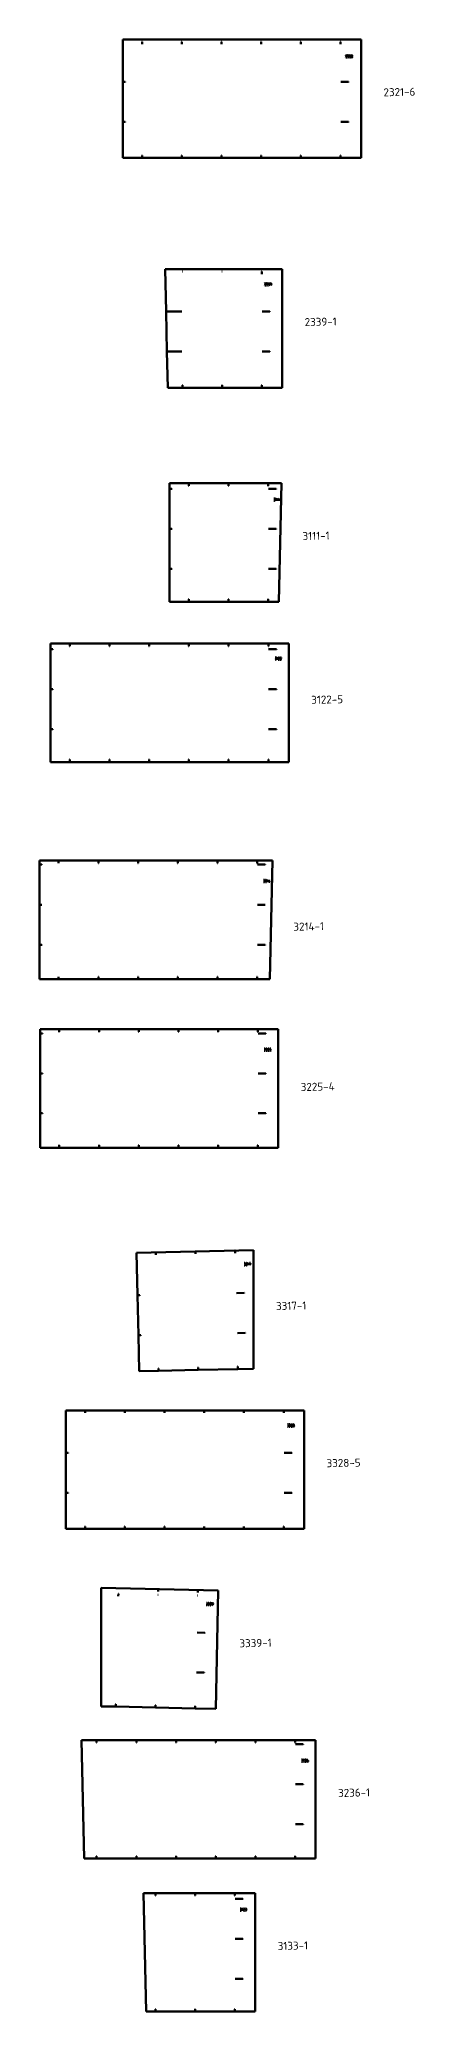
# Model space of a CAD drawing. Header units: millimetres. Extents: x 455 to 11194, y -36532 to 11320.
# Drawn here: x 455 to 5148, y -36532 to -11890 of the extents above; entities that cross this region are included whole.
import ezdxf

# ---------------------------------------------------------------- set-up
doc = ezdxf.new("R2010")
doc.units = ezdxf.units.MM
doc.layers.add('Видимый контур (ISO)', color=7, linetype='Continuous', lineweight=50)
doc.layers.add('Обозначение (ISO)', color=7, linetype='Continuous', lineweight=25)
doc.styles.add('Стиль текста72', font='isocpeur.ttf')

msp = doc.modelspace()

# ---------------------------------------------------------------- linework, layer by layer
at = {"layer": 'Видимый контур (ISO)'}
for p, q in [((1498, -11890), (4478, -11890)), ((1498, -12419), (1498, -11890)), ((4478, -11890), (4478, -13370)), ((1498, -12919), (1498, -12419)), ((1498, -13370), (1498, -12919)), ((4478, -13370), (1498, -13370)), ((2027, -14761), (3492, -14761)), ((2039, -15291), (2027, -14761)), ((3492, -14761), (3492, -16241)), ((2051, -15791), (2039, -15291)), ((2061, -16241), (2051, -15791)), ((3492, -16241), (2061, -16241)), ((2084, -17435), (2324, -17435)), ((2084, -17506), (2084, -17435)), ((2324, -17435), (2821, -17435)), ((2821, -17435), (3318, -17435)), ((3318, -17435), (3482, -17435)), ((3482, -17435), (3448, -18915)), ((2084, -18006), (2084, -17506)), ((2084, -18506), (2084, -18006)), ((2084, -18915), (2084, -18506)), ((2324, -18915), (2084, -18915)), ((2821, -18915), (2324, -18915)), ((3318, -18915), (2821, -18915)), ((3448, -18915), (3318, -18915)), ((594, -19510), (594, -19439)), ((594, -19439), (835, -19439)), ((835, -19439), (1332, -19439)), ((1332, -19439), (1829, -19439)), ((1829, -19439), (2325, -19439)), ((2325, -19439), (2822, -19439)), ((2822, -19439), (3319, -19439)), ((3319, -19439), (3574, -19439)), ((3574, -19439), (3574, -20919)), ((594, -20010), (594, -19510)), ((594, -20509), (594, -20010)), ((594, -20919), (594, -20509)), ((835, -20919), (594, -20919)), ((1332, -20919), (835, -20919)), ((1829, -20919), (1332, -20919)), ((2325, -20919), (1829, -20919)), ((2822, -20919), (2325, -20919)), ((3319, -20919), (2822, -20919)), ((3574, -20919), (3319, -20919)), ((455, -22151), (696, -22151)), ((455, -22201), (455, -22151)), ((696, -22151), (1193, -22151)), ((1193, -22151), (1690, -22151)), ((1690, -22151), (2186, -22151)), ((2186, -22151), (2683, -22151)), ((2683, -22151), (3180, -22151)), ((3180, -22151), (3372, -22151)), ((3372, -22151), (3339, -23631)), ((455, -22701), (455, -22201)), ((455, -23201), (455, -22701)), ((455, -23631), (455, -23201)), ((696, -23631), (455, -23631)), ((1193, -23631), (696, -23631)), ((1690, -23631), (1193, -23631)), ((2186, -23631), (1690, -23631)), ((2683, -23631), (2186, -23631)), ((3180, -23631), (2683, -23631)), ((3339, -23631), (3180, -23631)), ((463, -24309), (463, -24258)), ((463, -24258), (704, -24258)), ((463, -24809), (463, -24309)), ((704, -24258), (1201, -24258)), ((1201, -24258), (1697, -24258)), ((1697, -24258), (2194, -24258)), ((2194, -24258), (2691, -24258)), ((2691, -24258), (3187, -24258)), ((3187, -24258), (3443, -24258)), ((3443, -24258), (3443, -25738)), ((463, -25308), (463, -24809)), ((463, -25738), (463, -25308)), ((704, -25738), (463, -25738)), ((1201, -25738), (704, -25738)), ((1697, -25738), (1201, -25738)), ((2194, -25738), (1697, -25738)), ((2691, -25738), (2194, -25738)), ((3187, -25738), (2691, -25738)), ((3443, -25738), (3187, -25738)), ((1670, -27052), (3135, -27018)), ((1682, -27582), (1670, -27052)), ((3135, -27018), (3135, -28499)), ((1694, -28082), (1682, -27582)), ((1704, -28531), (1694, -28082)), ((1944, -28526), (1704, -28531)), ((2441, -28514), (1944, -28526)), ((2937, -28503), (2441, -28514)), ((3135, -28499), (2937, -28503)), ((787, -29551), (787, -29020)), ((787, -29020), (3767, -29020)), ((3767, -29020), (3767, -30500)), ((787, -30051), (787, -29551)), ((787, -30500), (787, -30051)), ((1028, -30500), (787, -30500)), ((1524, -30500), (1028, -30500)), ((2021, -30500), (1524, -30500)), ((2518, -30500), (2021, -30500)), ((3014, -30500), (2518, -30500)), ((3511, -30500), (3014, -30500)), ((3767, -30500), (3511, -30500)), ((1229, -31237), (2693, -31271)), ((1229, -32718), (1229, -31237)), ((2693, -31271), (2660, -32750)), ((1411, -32722), (1229, -32718)), ((1908, -32733), (1411, -32722)), ((2404, -32745), (1908, -32733)), ((2660, -32750), (2404, -32745)), ((983, -33140), (1171, -33140)), ((1016, -34620), (983, -33140)), ((1171, -33140), (1668, -33140)), ((1668, -33140), (2164, -33140)), ((2164, -33140), (2661, -33140)), ((2661, -33140), (3158, -33140)), ((3158, -33140), (3654, -33140)), ((3654, -33140), (3910, -33140)), ((3910, -33140), (3910, -34620)), ((1171, -34620), (1016, -34620)), ((1668, -34620), (1171, -34620)), ((2164, -34620), (1668, -34620)), ((2661, -34620), (2164, -34620)), ((3158, -34620), (2661, -34620)), ((3654, -34620), (3158, -34620)), ((3910, -34620), (3654, -34620)), ((1757, -35052), (1906, -35052)), ((1791, -36532), (1757, -35052)), ((1906, -35052), (2403, -35052)), ((2403, -35052), (2900, -35052)), ((2900, -35052), (3155, -35052)), ((3155, -35052), (3155, -36532)), ((1906, -36532), (1791, -36532)), ((2403, -36532), (1906, -36532)), ((2900, -36532), (2403, -36532)), ((3155, -36532), (2900, -36532))]:
    msp.add_line(p, q, dxfattribs=at)
at = {"layer": 'Видимый контур (ISO)', "color": 5}
for p, q in [((1739, -11920), (1735, -11920)), ((1739, -11920), (1739, -11950)), ((2236, -11920), (2232, -11920)), ((2236, -11920), (2236, -11950)), ((2733, -11920), (2729, -11920)), ((2733, -11920), (2733, -11950)), ((3229, -11920), (3225, -11920)), ((3229, -11920), (3229, -11950)), ((3726, -11920), (3722, -11920)), ((3726, -11920), (3726, -11950)), ((4223, -11920), (4219, -11920)), ((4223, -11920), (4223, -11950)), ((4286, -12116), (4298, -12098)), ((4299, -12116), (4286, -12116)), ((4316, -12086), (4309, -12086)), ((4309, -12116), (4314, -12116)), ((4314, -12100), (4313, -12100)), ((4333, -12116), (4344, -12098)), ((4346, -12116), (4333, -12116)), ((4356, -12091), (4356, -12095)), ((4356, -12106), (4356, -12110)), ((4364, -12086), (4361, -12086)), ((4361, -12100), (4363, -12100)), ((4363, -12100), (4364, -12100)), ((4369, -12095), (4369, -12091)), ((4369, -12110), (4369, -12106)), ((1528, -12419), (1528, -12423)), ((4226, -12419), (4323, -12419)), ((4323, -12419), (4323, -12423)), ((1528, -12919), (1528, -12923)), ((4226, -12919), (4323, -12919)), ((4323, -12919), (4323, -12923)), ((1739, -13340), (1735, -13340)), ((1739, -13369), (1739, -13340)), ((2236, -13340), (2232, -13340)), ((2236, -13369), (2236, -13340)), ((2733, -13340), (2729, -13340)), ((2733, -13369), (2733, -13340)), ((3229, -13340), (3225, -13340)), ((3229, -13369), (3229, -13340)), ((3726, -13340), (3722, -13340)), ((3726, -13369), (3726, -13340)), ((4223, -13340), (4219, -13340)), ((4223, -13369), (4223, -13340)), ((2243, -14791), (2239, -14791)), ((2740, -14791), (2736, -14791)), ((3237, -14791), (3233, -14791)), ((3237, -14791), (3237, -14821)), ((3273, -14965), (3284, -14946)), ((3286, -14965), (3273, -14965)), ((3303, -14935), (3296, -14935)), ((3296, -14965), (3301, -14965)), ((3301, -14948), (3299, -14948)), ((3326, -14935), (3319, -14935)), ((3319, -14965), (3324, -14965)), ((3324, -14948), (3323, -14948)), ((3343, -14941), (3343, -14945)), ((3349, -14951), (3354, -14951)), ((3356, -14948), (3356, -14941)), ((2039, -15291), (2236, -15291)), ((3240, -15291), (3337, -15291)), ((3337, -15291), (3337, -15295)), ((2051, -15791), (2236, -15791)), ((3240, -15791), (3337, -15791)), ((3337, -15791), (3337, -15795)), ((2243, -16211), (2239, -16211)), ((2243, -16241), (2243, -16211)), ((2740, -16211), (2736, -16211)), ((2740, -16241), (2740, -16211)), ((3237, -16211), (3233, -16211)), ((3237, -16241), (3237, -16211)), ((2324, -17466), (2320, -17466)), ((2324, -17466), (2324, -17435)), ((2821, -17466), (2817, -17466)), ((2821, -17466), (2821, -17435)), ((3318, -17466), (3314, -17466)), ((3318, -17466), (3318, -17435)), ((2113, -17506), (2084, -17506)), ((2113, -17506), (2113, -17510)), ((3321, -17506), (3418, -17506)), ((3394, -17626), (3387, -17626)), ((3387, -17656), (3392, -17656)), ((3392, -17639), (3390, -17639)), ((3410, -17632), (3417, -17626)), ((3417, -17626), (3417, -17656)), ((3418, -17506), (3418, -17510)), ((3427, -17632), (3434, -17626)), ((3434, -17626), (3434, -17656)), ((3444, -17632), (3450, -17626)), ((3450, -17626), (3450, -17656)), ((2113, -18006), (2084, -18006)), ((2113, -18006), (2113, -18010)), ((3321, -18006), (3418, -18006)), ((3418, -18006), (3418, -18010)), ((2113, -18506), (2084, -18506)), ((2113, -18506), (2113, -18510)), ((3321, -18506), (3418, -18506)), ((3418, -18506), (3418, -18510)), ((2324, -18885), (2320, -18885)), ((2324, -18915), (2324, -18885)), ((2821, -18885), (2817, -18885)), ((2821, -18915), (2821, -18885)), ((3318, -18885), (3314, -18885)), ((3318, -18915), (3318, -18885)), ((835, -19469), (835, -19439)), ((1332, -19469), (1332, -19439)), ((1829, -19469), (1829, -19439)), ((2325, -19469), (2325, -19439)), ((2822, -19469), (2822, -19439)), ((3319, -19469), (3319, -19439)), ((624, -19510), (594, -19510)), ((624, -19510), (624, -19514)), ((835, -19469), (831, -19469)), ((1332, -19469), (1328, -19469)), ((1829, -19469), (1825, -19469)), ((2325, -19469), (2321, -19469)), ((2822, -19469), (2818, -19469)), ((3319, -19469), (3315, -19469)), ((3322, -19510), (3419, -19510)), ((3410, -19611), (3403, -19611)), ((3403, -19641), (3408, -19641)), ((3408, -19624), (3407, -19624)), ((3419, -19510), (3419, -19514)), ((3427, -19617), (3433, -19611)), ((3433, -19611), (3433, -19641)), ((3443, -19641), (3455, -19622)), ((3457, -19641), (3443, -19641)), ((3467, -19641), (3478, -19622)), ((3480, -19641), (3467, -19641)), ((624, -20010), (594, -20010)), ((624, -20010), (624, -20014)), ((3322, -20010), (3419, -20010)), ((3419, -20010), (3419, -20014)), ((624, -20509), (594, -20509)), ((624, -20509), (624, -20513)), ((3322, -20509), (3419, -20509)), ((3419, -20509), (3419, -20513)), ((835, -20889), (831, -20889)), ((835, -20919), (835, -20889)), ((1332, -20889), (1328, -20889)), ((1332, -20919), (1332, -20889)), ((1829, -20889), (1825, -20889)), ((1829, -20919), (1829, -20889)), ((2325, -20889), (2321, -20889)), ((2325, -20919), (2325, -20889)), ((2822, -20889), (2818, -20889)), ((2822, -20919), (2822, -20889)), ((3319, -20889), (3315, -20889)), ((3319, -20919), (3319, -20889)), ((696, -22181), (696, -22151)), ((1193, -22181), (1193, -22151)), ((1690, -22181), (1690, -22151)), ((2186, -22181), (2186, -22151)), ((2683, -22181), (2683, -22151)), ((3180, -22181), (3180, -22151)), ((485, -22201), (455, -22201)), ((485, -22201), (485, -22205)), ((696, -22181), (692, -22181)), ((1193, -22181), (1189, -22181)), ((1690, -22181), (1686, -22181)), ((2186, -22181), (2182, -22181)), ((2683, -22181), (2679, -22181)), ((3180, -22181), (3176, -22181)), ((3183, -22201), (3280, -22201)), ((3266, -22390), (3259, -22390)), ((3259, -22420), (3264, -22420)), ((3264, -22404), (3263, -22404)), ((3280, -22201), (3280, -22205)), ((3283, -22420), (3294, -22402)), ((3296, -22420), (3283, -22420)), ((3306, -22397), (3313, -22390)), ((3313, -22390), (3313, -22420)), ((3329, -22390), (3323, -22414)), ((3323, -22414), (3334, -22414)), ((3334, -22414), (3334, -22407)), ((3334, -22420), (3334, -22414)), ((3334, -22414), (3339, -22414)), ((485, -22701), (455, -22701)), ((485, -22701), (485, -22705)), ((3183, -22701), (3280, -22701)), ((3280, -22701), (3280, -22705)), ((485, -23201), (455, -23201)), ((485, -23201), (485, -23205)), ((3183, -23201), (3280, -23201)), ((3280, -23201), (3280, -23205)), ((696, -23601), (692, -23601)), ((696, -23631), (696, -23601)), ((1193, -23601), (1189, -23601)), ((1193, -23631), (1193, -23601)), ((1690, -23601), (1686, -23601)), ((1690, -23631), (1690, -23601)), ((2186, -23601), (2182, -23601)), ((2186, -23631), (2186, -23601)), ((2683, -23601), (2679, -23601)), ((2683, -23631), (2683, -23601)), ((3180, -23601), (3176, -23601)), ((3180, -23631), (3180, -23601)), ((492, -24309), (463, -24309)), ((492, -24309), (492, -24313)), ((704, -24288), (700, -24288)), ((704, -24288), (704, -24258)), ((1201, -24288), (1197, -24288)), ((1201, -24288), (1201, -24258)), ((1697, -24288), (1693, -24288)), ((1697, -24288), (1697, -24258)), ((2194, -24288), (2190, -24288)), ((2194, -24288), (2194, -24258)), ((2691, -24288), (2687, -24288)), ((2691, -24288), (2691, -24258)), ((3187, -24288), (3183, -24288)), ((3187, -24288), (3187, -24258)), ((3191, -24309), (3288, -24309)), ((3288, -24309), (3288, -24313)), ((3274, -24498), (3267, -24498)), ((3267, -24528), (3272, -24528)), ((3272, -24511), (3270, -24511)), ((3290, -24528), (3302, -24509)), ((3304, -24528), (3290, -24528)), ((3314, -24528), (3325, -24509)), ((3327, -24528), (3314, -24528)), ((3337, -24511), (3337, -24498)), ((3337, -24498), (3350, -24498)), ((3345, -24511), (3337, -24511)), ((3337, -24528), (3345, -24528)), ((3350, -24521), (3350, -24518)), ((492, -24809), (463, -24809)), ((492, -24809), (492, -24813)), ((3191, -24809), (3288, -24809)), ((3288, -24809), (3288, -24813)), ((492, -25308), (463, -25308)), ((492, -25308), (492, -25312)), ((3191, -25308), (3288, -25308)), ((3288, -25308), (3288, -25312)), ((704, -25708), (700, -25708)), ((704, -25738), (704, -25708)), ((1201, -25708), (1197, -25708)), ((1201, -25738), (1201, -25708)), ((1697, -25708), (1693, -25708)), ((1697, -25738), (1697, -25708)), ((2194, -25708), (2190, -25708)), ((2194, -25738), (2194, -25708)), ((2691, -25708), (2687, -25708)), ((2691, -25738), (2691, -25708)), ((3187, -25708), (3183, -25708)), ((3187, -25738), (3187, -25708)), ((1911, -27046), (1907, -27047)), ((1911, -27046), (1911, -27076)), ((2407, -27035), (2403, -27035)), ((2408, -27035), (2408, -27065)), ((2904, -27024), (2900, -27024)), ((2904, -27024), (2905, -27054)), ((3024, -27178), (3017, -27178)), ((3018, -27208), (3023, -27208)), ((3023, -27191), (3021, -27191)), ((3047, -27178), (3041, -27178)), ((3041, -27208), (3046, -27208)), ((3046, -27191), (3044, -27191)), ((3064, -27184), (3071, -27177)), ((3071, -27177), (3071, -27207)), ((3094, -27176), (3081, -27177)), ((3086, -27207), (3094, -27176)), ((1712, -27581), (1682, -27582)), ((1712, -27581), (1712, -27585)), ((2919, -27554), (3016, -27552)), ((3016, -27552), (3016, -27556)), ((1723, -28081), (1694, -28082)), ((1723, -28081), (1723, -28085)), ((2931, -28054), (3028, -28051)), ((3028, -28051), (3028, -28055)), ((1944, -28496), (1940, -28496)), ((1944, -28526), (1944, -28496)), ((2440, -28484), (2436, -28485)), ((2441, -28514), (2440, -28484)), ((2937, -28473), (2933, -28473)), ((2937, -28503), (2937, -28473)), ((1028, -29021), (1024, -29021)), ((1028, -29021), (1028, -29051)), ((1524, -29021), (1520, -29021)), ((1524, -29021), (1524, -29051)), ((2021, -29021), (2017, -29021)), ((2021, -29021), (2021, -29051)), ((2518, -29021), (2514, -29021)), ((2518, -29021), (2518, -29051)), ((3014, -29021), (3010, -29021)), ((3014, -29021), (3014, -29051)), ((3511, -29021), (3507, -29021)), ((3511, -29021), (3511, -29051)), ((3564, -29194), (3558, -29194)), ((3558, -29224), (3563, -29224)), ((3563, -29207), (3561, -29207)), ((3588, -29194), (3581, -29194)), ((3581, -29224), (3586, -29224)), ((3586, -29207), (3584, -29207)), ((3604, -29224), (3616, -29205)), ((3618, -29224), (3604, -29224)), ((3628, -29199), (3628, -29202)), ((3628, -29214), (3628, -29217)), ((3636, -29194), (3633, -29194)), ((3633, -29207), (3634, -29207)), ((3634, -29207), (3636, -29207)), ((3641, -29202), (3641, -29199)), ((3641, -29217), (3641, -29214)), ((816, -29551), (787, -29551)), ((816, -29551), (816, -29555)), ((3515, -29551), (3612, -29551)), ((3612, -29551), (3612, -29555)), ((816, -30051), (787, -30051)), ((816, -30051), (816, -30055)), ((3515, -30051), (3612, -30051)), ((3612, -30051), (3612, -30055)), ((1028, -30470), (1024, -30470)), ((1028, -30500), (1028, -30470)), ((1524, -30470), (1520, -30470)), ((1524, -30500), (1524, -30470)), ((2021, -30470), (2017, -30470)), ((2021, -30500), (2021, -30470)), ((2518, -30470), (2514, -30470)), ((2518, -30500), (2518, -30470)), ((3014, -30470), (3010, -30470)), ((3014, -30500), (3014, -30470)), ((3511, -30470), (3507, -30470)), ((3511, -30500), (3511, -30470)), ((1941, -31254), (1941, -31284)), ((2438, -31265), (2437, -31295)), ((1443, -31313), (1439, -31313)), ((1443, -31313), (1442, -31343)), ((1940, -31324), (1936, -31324)), ((2436, -31335), (2432, -31335)), ((2543, -31455), (2548, -31455)), ((2550, -31425), (2544, -31425)), ((2548, -31438), (2547, -31438)), ((2566, -31455), (2571, -31455)), ((2574, -31425), (2567, -31425)), ((2572, -31439), (2570, -31439)), ((2597, -31426), (2590, -31426)), ((2590, -31456), (2595, -31456)), ((2595, -31439), (2593, -31439)), ((2614, -31433), (2613, -31436)), ((2620, -31443), (2625, -31443)), ((2627, -31440), (2627, -31433)), ((2429, -31795), (2526, -31798)), ((2526, -31798), (2526, -31802)), ((2418, -32295), (2515, -32297)), ((2515, -32297), (2515, -32301)), ((1412, -32692), (1408, -32692)), ((1411, -32722), (1412, -32692)), ((1908, -32703), (1904, -32703)), ((1908, -32733), (1908, -32703)), ((2405, -32715), (2401, -32714)), ((2404, -32745), (2405, -32715)), ((1171, -33170), (1167, -33170)), ((1171, -33170), (1171, -33140)), ((1668, -33170), (1664, -33170)), ((1668, -33170), (1668, -33140)), ((2164, -33170), (2160, -33170)), ((2164, -33170), (2164, -33140)), ((2661, -33170), (2657, -33170)), ((2661, -33170), (2661, -33140)), ((3158, -33170), (3154, -33170)), ((3158, -33170), (3158, -33140)), ((3654, -33170), (3650, -33170)), ((3654, -33170), (3654, -33140)), ((3658, -33191), (3755, -33191)), ((3755, -33191), (3755, -33195)), ((3741, -33381), (3734, -33381)), ((3734, -33411), (3739, -33411)), ((3739, -33394), (3737, -33394)), ((3757, -33411), (3769, -33393)), ((3771, -33411), (3757, -33411)), ((3787, -33381), (3781, -33381)), ((3781, -33411), (3786, -33411)), ((3786, -33394), (3784, -33394)), ((3804, -33398), (3804, -33404)), ((3811, -33394), (3806, -33394)), ((3817, -33404), (3817, -33401)), ((3658, -33690), (3755, -33690)), ((3755, -33690), (3755, -33694)), ((3658, -34190), (3755, -34190)), ((3755, -34190), (3755, -34194)), ((1171, -34590), (1167, -34590)), ((1171, -34620), (1171, -34590)), ((1668, -34590), (1664, -34590)), ((1668, -34620), (1668, -34590)), ((2164, -34590), (2160, -34590)), ((2164, -34620), (2164, -34590)), ((2661, -34590), (2657, -34590)), ((2661, -34620), (2661, -34590)), ((3158, -34590), (3154, -34590)), ((3158, -34620), (3158, -34590)), ((3654, -34590), (3650, -34590)), ((3654, -34620), (3654, -34590)), ((1906, -35082), (1902, -35082)), ((1906, -35082), (1906, -35052)), ((2403, -35082), (2399, -35082)), ((2403, -35082), (2403, -35052)), ((2900, -35082), (2896, -35082)), ((2900, -35082), (2900, -35052)), ((2903, -35123), (3000, -35123)), ((3000, -35123), (3000, -35127)), ((2975, -35242), (2968, -35242)), ((2968, -35272), (2973, -35272)), ((2973, -35256), (2972, -35256)), ((2992, -35249), (2998, -35242)), ((2998, -35242), (2998, -35272)), ((3015, -35242), (3008, -35242)), ((3008, -35272), (3013, -35272)), ((3013, -35256), (3012, -35256)), ((3038, -35242), (3032, -35242)), ((3032, -35272), (3037, -35272)), ((3037, -35256), (3035, -35256)), ((2903, -35622), (3000, -35622)), ((3000, -35622), (3000, -35626)), ((2903, -36122), (3000, -36122)), ((3000, -36122), (3000, -36126)), ((1906, -36502), (1902, -36502)), ((1906, -36532), (1906, -36502)), ((2403, -36502), (2399, -36502)), ((2403, -36532), (2403, -36502)), ((2900, -36502), (2896, -36502)), ((2900, -36532), (2900, -36502))]:
    msp.add_line(p, q, dxfattribs=at)
for centre, radius, start, end in [((4293, -12093), 6.95, 16.4047, 163.5953), ((4290, -12093), 9.07, 323.6911, 8.2364), ((4314, -12108), 8.33, 270, 90), ((4316, -12093), 6.67, 270, 90), ((4339, -12093), 6.95, 16.4047, 163.5953), ((4337, -12093), 9.07, 323.6911, 8.2364), ((4361, -12091), 5, 90, 180), ((4361, -12095), 5, 180, 270), ((4363, -12106), 6.67, 90, 180), ((4363, -12110), 6.67, 180, 0), ((4363, -12106), 6.67, 0, 90), ((4364, -12091), 5, 0, 90), ((4364, -12095), 5, 270, 0), ((3279, -14941), 6.95, 16.4047, 163.5953), ((3277, -14941), 9.07, 323.6911, 8.2364), ((3301, -14956), 8.33, 270, 90), ((3303, -14941), 6.67, 270, 90), ((3324, -14956), 8.33, 270, 90), ((3326, -14941), 6.67, 270, 90), ((3349, -14941), 6.67, 0, 180), ((3349, -14945), 6.67, 180, 270), ((3330, -14945), 26.6, 312.9047, 353.9652), ((3392, -17647), 8.33, 270, 90), ((3394, -17632), 6.67, 270, 90), ((3408, -19632), 8.33, 270, 90), ((3410, -19617), 6.67, 270, 90), ((3450, -19618), 6.95, 16.4047, 163.5953), ((3448, -19617), 9.07, 323.6911, 8.2364), ((3473, -19618), 6.95, 16.4047, 163.5953), ((3471, -19617), 9.07, 323.6911, 8.2364), ((3264, -22412), 8.33, 270, 90), ((3266, -22397), 6.67, 270, 90), ((3289, -22397), 6.95, 16.4047, 163.5953), ((3287, -22396), 9.07, 323.6911, 8.2364), ((3272, -24519), 8.33, 270, 90), ((3274, -24504), 6.67, 270, 90), ((3297, -24505), 6.95, 16.4047, 163.5953), ((3295, -24504), 9.07, 323.6911, 8.2364), ((3320, -24505), 6.95, 16.4047, 163.5953), ((3318, -24504), 9.07, 323.6911, 8.2364), ((3343, -24518), 7.13, 1.0861, 72.6537), ((3343, -24521), 7.13, 287.3463, 358.9139), ((3023, -27200), 8.33, 271.3, 91.3), ((3024, -27185), 6.67, 271.3, 91.3), ((3046, -27199), 8.33, 271.3, 91.3), ((3047, -27184), 6.67, 271.3, 91.3), ((3563, -29215), 8.33, 270, 90), ((3564, -29200), 6.67, 270, 90), ((3586, -29215), 8.33, 270, 90), ((3588, -29200), 6.67, 270, 90), ((3611, -29201), 6.95, 16.4047, 163.5953), ((3609, -29200), 9.07, 323.6911, 8.2364), ((3633, -29199), 5, 90, 180), ((3633, -29202), 5, 180, 270), ((3634, -29214), 6.67, 90, 180), ((3634, -29217), 6.67, 180, 0), ((3634, -29214), 6.67, 0, 90), ((3636, -29199), 5, 0, 90), ((3636, -29202), 5, 270, 0), ((2548, -31446), 8.33, 268.7, 88.7), ((2550, -31431), 6.67, 268.7, 88.7), ((2572, -31447), 8.33, 268.7, 88.7), ((2574, -31432), 6.67, 268.7, 88.7), ((2595, -31447), 8.33, 268.7, 88.7), ((2597, -31432), 6.67, 268.7, 88.7), ((2620, -31436), 6.67, 178.7, 268.7), ((2620, -31433), 6.67, 358.7, 178.7), ((2600, -31436), 26.6, 311.6047, 352.6652), ((3739, -33403), 8.33, 270, 90), ((3741, -33388), 6.67, 270, 90), ((3764, -33388), 6.95, 16.4047, 163.5953), ((3762, -33387), 9.07, 323.6911, 8.2364), ((3786, -33403), 8.33, 270, 90), ((3787, -33388), 6.67, 270, 90), ((3821, -33397), 17.3, 114.8942, 183.1783), ((3811, -33404), 6.67, 180, 0), ((3811, -33401), 6.67, 0, 90), ((2973, -35264), 8.33, 270, 90), ((2975, -35249), 6.67, 270, 90), ((3013, -35264), 8.33, 270, 90), ((3015, -35249), 6.67, 270, 90), ((3037, -35264), 8.33, 270, 90), ((3038, -35249), 6.67, 270, 90)]:
    msp.add_arc(centre, radius, start, end, dxfattribs=at)
for centre in [(1498, -12419), (1498, -12919)]:
    msp.add_ellipse(centre, major_axis=(-30, 0), ratio=0.022676, start_param=3.141593, end_param=4.695722, dxfattribs=at)

# ---------------------------------------------------------------- texts
at = {"layer": 'Обозначение (ISO)', "char_height": 100, "attachment_point": 7, "rotation": 1.2307, "style": 'Стиль текста72'}
for s, insert in [('2321-6', (4760, -12601)), ('2339-1', (3774, -15472)), ('3111-1', (3747, -18146)), ('3122-5', (3856, -20192)), ('3214-1', (3633, -23027)), ('3225-4', (3725, -25030)), ('3317-1', (3416, -27767)), ('3328-5', (4048, -29731)), ('3339-1', (2958, -31981)), ('3236-1', (4192, -33851)), ('3133-1', (3437, -35763))]:
    msp.add_mtext(s, dxfattribs=dict(at, insert=insert))

doc.saveas('drawing.dxf')
